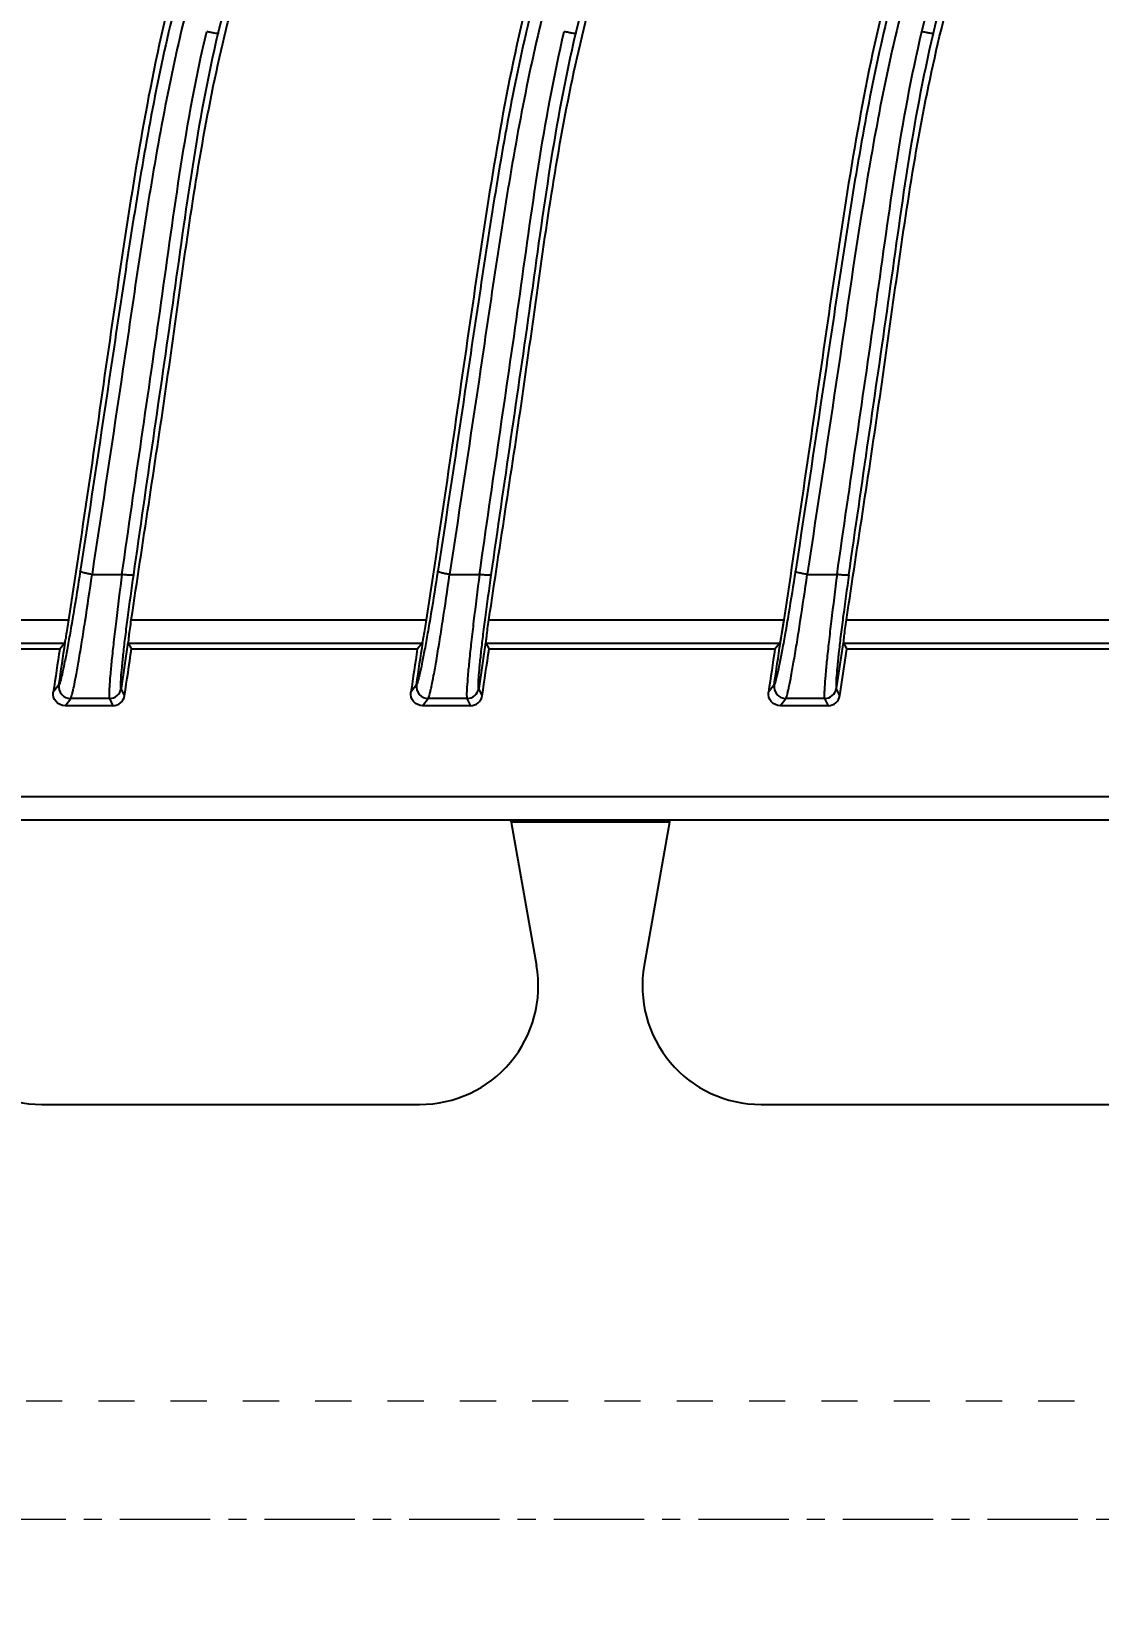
# Model space of a CAD drawing. Header units: millimetres. Extents: x -946 to 3963, y -10008 to 1396.
# Drawn here: x 1777.5 to 1822.5, y -3191.5 to -3124.8 of the extents above; entities that cross this region are included whole.
import ezdxf

# ---------------------------------------------------------------- set-up
doc = ezdxf.new("R2010")
doc.units = ezdxf.units.MM
doc.header["$LTSCALE"] = 16.335
doc.header["$PDMODE"] = 3
doc.header["$PDSIZE"] = 0.3125
doc.linetypes.add('CENTER', pattern=[0.6, 0.375, -0.075, 0.075, -0.075])
doc.linetypes.add('HIDDEN', pattern=[0.2, 0.1, -0.1])
doc.layers.get('0').update_dxf_attribs({"linetype": 'CONTINUOUS'})
doc.layers.get('Defpoints').update_dxf_attribs({"linetype": 'CONTINUOUS'})
doc.layers.add('cool', color=153, linetype='HIDDEN', lineweight=9)
doc.layers.add('DEFAULT_2', color=8, linetype='HIDDEN')
doc.layers.add('DIM', color=3, linetype='CONTINUOUS')
doc.styles.get("Standard").update_dxf_attribs({"font": 'txt', "width": 0.8})
doc.dimstyles.new('11', dxfattribs={"dimtxt": 10, "dimasz": 10, "dimexe": 0, "dimexo": 0, "dimgap": 0, "dimtad": 0, "dimzin": 0, "dimdsep": 46, "dimtxsty": 'Standard', "dimcen": 0, "dimclrd": 4, "dimclre": 4, "dimclrt": 6, "dimazin": 0, "dimtfac": 1, "dimtofl": 0, "dimtmove": 0, "dimatfit": 3, "dimfxl": 0, "dimtolj": 1, "dimtzin": 0, "dimarcsym": 0})

# ---------------------------------------------------------------- blocks, each defined once
blk = doc.blocks.new('02')
at = {"layer": 'cool', "ltscale": 0.932966}
blk.add_line((1262.524, -963.857), (1863.864, -963.857), dxfattribs=at)
at = {"layer": 'cool', "color": 1, "linetype": 'CENTER', "ltscale": 0.621977}
blk.add_line((1248.194, -968.857), (1878.194, -968.857), dxfattribs=at)
blk = doc.blocks.new('*D208')
at = {"layer": 'Defpoints', "color": 0}
for p in [(1773.182, -3072.537), (2033.36, -3187.537), (2099.573, -3187.537)]:
    blk.add_point(p, dxfattribs=at)
at = {"layer": 'DIM', "color": 4, "lineweight": -2}
blk.add_line((2033.36, -3187.537), (2099.573, -3187.537), dxfattribs=at)
at = {"layer": 'DIM', "color": 6, "insert": (2109.173, -3187.537), "char_height": 6, "attachment_point": 5}
blk.add_mtext('\\A1;115.00', dxfattribs=at)
blk = doc.blocks.new('*D209')
at = {"layer": 'Defpoints', "color": 0}
for p in [(1773.182, -3072.537), (2039.182, -3232.537), (2099.573, -3232.537)]:
    blk.add_point(p, dxfattribs=at)
at = {"layer": 'DIM', "color": 4, "lineweight": -2}
blk.add_line((2039.182, -3232.537), (2099.573, -3232.537), dxfattribs=at)
at = {"layer": 'DIM', "color": 6, "insert": (2109.573, -3232.537), "char_height": 6, "attachment_point": 5}
blk.add_mtext('\\A1;160.00', dxfattribs=at)
blk = doc.blocks.new('*D211')
at = {"layer": 'Defpoints', "color": 0}
for p in [(1773.182, -3072.537), (2028.182, -3229.891), (2028.182, -3271.376)]:
    blk.add_point(p, dxfattribs=at)
at = {"layer": 'DIM', "color": 4, "lineweight": -2}
blk.add_line((2028.182, -3229.891), (2028.182, -3271.376), dxfattribs=at)
at = {"layer": 'DIM', "color": 6, "insert": (2028.182, -3282.576), "char_height": 6, "attachment_point": 5, "rotation": 90}
blk.add_mtext('\\A1;255.00', dxfattribs=at)

msp = doc.modelspace()

# ---------------------------------------------------------------- linework, layer by layer
at = {"color": 7, "linetype": 'Continuous'}
for p, q in [((1780.093, -3147.682), (1781.353, -3147.682)), ((1795.168, -3147.682), (1796.428, -3147.682)), ((1810.243, -3147.682), (1811.503, -3147.682)), ((1766.674, -3149.594), (1779.107, -3149.594)), ((1781.749, -3149.594), (1794.182, -3149.594)), ((1796.824, -3149.594), (1809.257, -3149.594)), ((1809.114, -3150.548), (1809.251, -3149.632)), ((1811.899, -3149.594), (1824.332, -3149.594)), ((1778.923, -3150.598), (1766.559, -3150.598)), ((1778.964, -3150.548), (1778.73, -3150.832)), ((1781.607, -3150.547), (1781.32, -3152.485)), ((1781.607, -3150.547), (1781.757, -3150.832)), ((1793.998, -3150.598), (1781.634, -3150.598)), ((1794.039, -3150.548), (1793.805, -3150.832)), ((1796.682, -3150.547), (1796.395, -3152.485)), ((1796.682, -3150.547), (1796.832, -3150.832)), ((1809.073, -3150.598), (1796.709, -3150.598)), ((1809.073, -3150.598), (1808.88, -3150.832)), ((1811.757, -3150.547), (1811.47, -3152.485)), ((1811.757, -3150.547), (1811.907, -3150.832)), ((1824.148, -3150.598), (1811.784, -3150.598)), ((1778.73, -3150.832), (1766.682, -3150.832)), ((1793.805, -3150.832), (1781.757, -3150.832)), ((1808.88, -3150.832), (1796.832, -3150.832)), ((1811.616, -3152.79), (1811.907, -3150.832)), ((1823.955, -3150.832), (1811.907, -3150.832)), ((1778.697, -3152.338), (1778.46, -3152.643)), ((1781.466, -3152.79), (1781.32, -3152.485)), ((1793.772, -3152.338), (1793.535, -3152.643)), ((1796.541, -3152.79), (1796.395, -3152.485)), ((1808.847, -3152.338), (1808.61, -3152.643)), ((1811.616, -3152.79), (1811.47, -3152.485)), ((1778.956, -3153.219), (1779.193, -3152.914)), ((1780.97, -3153.219), (1778.956, -3153.219)), ((1780.824, -3152.914), (1779.193, -3152.914)), ((1780.824, -3152.914), (1780.97, -3153.219)), ((1794.031, -3153.219), (1794.268, -3152.914)), ((1796.045, -3153.219), (1794.031, -3153.219)), ((1795.899, -3152.914), (1794.268, -3152.914)), ((1795.899, -3152.914), (1796.045, -3153.219)), ((1809.106, -3153.219), (1809.343, -3152.914)), ((1811.12, -3153.219), (1809.106, -3153.219)), ((1810.974, -3152.914), (1809.343, -3152.914)), ((1810.974, -3152.914), (1811.12, -3153.219)), ((1742.833, -3157.043), (1919.713, -3157.043)), ((1919.688, -3158.047), (1742.858, -3158.047)), ((1804.437, -3158.134), (1797.765, -3158.134)), ((1797.765, -3158.134), (1798.829, -3164.171)), ((1804.437, -3158.134), (1803.372, -3164.171)), ((1777.977, -3170.039), (1793.905, -3170.039)), ((1808.296, -3170.039), (1824.365, -3170.039))]:
    msp.add_line(p, q, dxfattribs=at)
for centre, radius, start, end in [((1779.195, -3152.41), 0.503, 171.88432, 269.86133), ((1780.822, -3152.409), 0.503, 270.07026, 351.4021), ((1794.27, -3152.41), 0.503, 171.88432, 269.86133), ((1795.897, -3152.409), 0.503, 270.07026, 351.4021), ((1809.345, -3152.41), 0.503, 171.88436, 269.86134), ((1810.973, -3152.411), 0.503, 270.07859, 351.40932), ((1780.97, -3152.717), 0.502, 269.9939, 351.60618), ((1796.045, -3152.717), 0.502, 269.9939, 351.60618), ((1811.12, -3152.717), 0.502, 269.99967, 351.61211), ((1777.977, -3165.039), 5, 170, 270), ((1793.905, -3165.039), 5, 270, 10), ((1808.296, -3165.039), 5, 170, 270)]:
    msp.add_arc(centre, radius, start, end, dxfattribs=at)
for centre, major_axis, ratio, start_param, end_param in [((3425.961, -3396.615), (1649.642, 229.679), 0.999338, 2.854956, 2.856055), ((-3430.274, -2375.055), (-4145.301, 3254.93), 0.999193, -2.623723, -2.623347), ((3441.036, -3396.615), (1649.642, 229.679), 0.999338, 2.854956, 2.856055), ((-3415.199, -2375.055), (-4145.301, 3254.93), 0.999193, -2.623723, -2.623347), ((3456.111, -3396.615), (1649.642, 229.679), 0.999338, 2.854956, 2.856055)]:
    msp.add_ellipse(centre, major_axis=major_axis, ratio=ratio, start_param=start_param, end_param=end_param, dxfattribs=at)
for points, knots in [([(1784.838, -3057.537), (1784.838, -3061.508), (1784.603, -3067.468), (1783.821, -3075.373), (1783.133, -3080.291), (1782.473, -3084.207), (1781.924, -3087.135), (1781.307, -3090.05), (1780.621, -3092.949), (1780.005, -3095.354), (1779.521, -3097.28), (1779.154, -3098.724), (1778.752, -3100.159), (1778.128, -3102.045), (1777.156, -3104.336), (1775.708, -3106.944), (1773.637, -3110.331), (1771.678, -3113.796), (1770.117, -3117.452), (1768.826, -3121.211), (1767.624, -3126.037), (1766.624, -3131.911), (1765.76, -3137.805), (1764.917, -3143.703), (1764.325, -3147.63), (1764.032, -3149.594)], [0, 0, 0, 0, 0.124973, 0.187471, 0.24997, 0.28122, 0.312471, 0.343723, 0.374972, 0.40622, 0.421852, 0.437485, 0.453109, 0.468735, 0.500006, 0.531254, 0.562515, 0.625002, 0.656254, 0.687514, 0.750001, 0.812499, 0.874999, 0.9375, 1, 1, 1, 1]), ([(1799.913, -3057.537), (1799.913, -3061.508), (1799.678, -3067.468), (1798.896, -3075.373), (1798.208, -3080.291), (1797.548, -3084.207), (1796.999, -3087.135), (1796.382, -3090.05), (1795.696, -3092.949), (1795.08, -3095.354), (1794.596, -3097.28), (1794.229, -3098.724), (1793.827, -3100.159), (1793.203, -3102.045), (1792.231, -3104.336), (1790.783, -3106.944), (1788.712, -3110.331), (1786.753, -3113.796), (1785.192, -3117.452), (1783.901, -3121.211), (1782.699, -3126.037), (1781.699, -3131.911), (1780.835, -3137.805), (1779.992, -3143.703), (1779.4, -3147.63), (1779.107, -3149.594)], [0, 0, 0, 0, 0.124973, 0.187471, 0.24997, 0.28122, 0.312471, 0.343723, 0.374972, 0.40622, 0.421852, 0.437485, 0.453109, 0.468735, 0.500006, 0.531254, 0.562515, 0.625002, 0.656254, 0.687514, 0.750001, 0.812499, 0.874999, 0.9375, 1, 1, 1, 1]), ([(1814.988, -3057.537), (1814.988, -3061.508), (1814.753, -3067.468), (1813.971, -3075.373), (1813.283, -3080.291), (1812.623, -3084.207), (1812.074, -3087.135), (1811.457, -3090.05), (1810.771, -3092.949), (1810.155, -3095.354), (1809.671, -3097.28), (1809.304, -3098.724), (1808.902, -3100.159), (1808.278, -3102.045), (1807.306, -3104.336), (1805.858, -3106.944), (1803.787, -3110.331), (1801.828, -3113.796), (1800.267, -3117.452), (1798.976, -3121.211), (1797.774, -3126.037), (1796.774, -3131.911), (1795.91, -3137.805), (1795.067, -3143.703), (1794.475, -3147.63), (1794.182, -3149.594)], [0, 0, 0, 0, 0.124973, 0.187471, 0.24997, 0.28122, 0.312471, 0.343723, 0.374972, 0.40622, 0.421852, 0.437485, 0.453109, 0.468735, 0.500006, 0.531254, 0.562515, 0.625002, 0.656254, 0.687514, 0.750001, 0.812499, 0.874999, 0.9375, 1, 1, 1, 1]), ([(1830.063, -3057.537), (1830.063, -3061.508), (1829.828, -3067.468), (1829.046, -3075.373), (1828.358, -3080.291), (1827.698, -3084.207), (1827.149, -3087.135), (1826.532, -3090.05), (1825.846, -3092.949), (1825.23, -3095.354), (1824.746, -3097.28), (1824.379, -3098.724), (1823.977, -3100.159), (1823.353, -3102.045), (1822.381, -3104.336), (1820.933, -3106.944), (1818.862, -3110.331), (1816.903, -3113.796), (1815.342, -3117.452), (1814.051, -3121.211), (1812.849, -3126.037), (1811.849, -3131.911), (1810.985, -3137.805), (1810.142, -3143.703), (1809.55, -3147.63), (1809.257, -3149.594)], [0, 0, 0, 0, 0.124973, 0.187471, 0.24997, 0.28122, 0.312471, 0.343723, 0.374972, 0.40622, 0.421852, 0.437485, 0.453109, 0.468735, 0.500006, 0.531254, 0.562515, 0.625002, 0.656254, 0.687514, 0.750001, 0.812499, 0.874999, 0.9375, 1, 1, 1, 1]), ([(1815.077, -3124.782), (1815.632, -3122.45), (1816.678, -3118.984), (1818.587, -3114.54), (1820.363, -3111.319), (1821.99, -3108.701), (1823.232, -3106.567), (1824.086, -3104.939), (1824.81, -3103.262), (1825.586, -3100.965), (1826.049, -3099.208), (1826.365, -3098.038)], [0, 0, 0, 0, 0.246555, 0.370802, 0.496885, 0.62433, 0.687816, 0.750789, 0.813221, 0.875433, 1, 1, 1, 1]), ([(1781.749, -3149.594), (1781.99, -3147.971), (1782.483, -3144.726), (1783.219, -3139.857), (1783.887, -3134.979), (1784.839, -3128.486), (1786.249, -3122.04), (1788.648, -3115.912), (1790.177, -3112.995), (1791.016, -3111.584)], [0, 0, 0, 0, 0.124971, 0.249941, 0.374913, 0.499883, 0.749829, 0.874927, 1, 1, 1, 1]), ([(1785.415, -3124.851), (1785.971, -3122.517), (1787.02, -3119.052), (1788.94, -3114.611), (1790.124, -3112.481), (1790.748, -3111.425)], [0, 0, 0, 0, 0.496471, 0.746181, 1, 1, 1, 1]), ([(1796.824, -3149.594), (1797.065, -3147.971), (1797.558, -3144.726), (1798.294, -3139.857), (1798.962, -3134.979), (1799.914, -3128.486), (1801.324, -3122.04), (1803.723, -3115.912), (1805.252, -3112.995), (1806.091, -3111.584)], [0, 0, 0, 0, 0.124971, 0.249941, 0.374913, 0.499883, 0.749829, 0.874927, 1, 1, 1, 1]), ([(1800.49, -3124.851), (1801.046, -3122.517), (1802.095, -3119.052), (1804.015, -3114.611), (1805.199, -3112.481), (1805.823, -3111.425)], [0, 0, 0, 0, 0.496471, 0.746181, 1, 1, 1, 1]), ([(1811.899, -3149.594), (1812.14, -3147.971), (1812.633, -3144.726), (1813.368, -3139.858), (1814.036, -3134.979), (1814.991, -3128.487), (1816.399, -3122.04), (1818.798, -3115.912), (1820.327, -3112.996), (1821.166, -3111.584)], [0, 0, 0, 0, 0.12497, 0.249939, 0.374908, 0.499877, 0.749826, 0.874926, 1, 1, 1, 1]), ([(1815.565, -3124.851), (1816.121, -3122.517), (1817.17, -3119.052), (1819.09, -3114.611), (1820.274, -3112.481), (1820.898, -3111.425)], [0, 0, 0, 0, 0.49647, 0.746181, 1, 1, 1, 1]), ([(1787.43, -3113.32), (1786.053, -3115.941), (1784.458, -3120.126), (1783.041, -3125.863), (1782.228, -3130.202), (1781.548, -3134.545), (1780.686, -3140.326), (1780.041, -3144.658), (1779.596, -3147.542)], [0, 0, 0, 0, 0.251921, 0.377726, 0.502732, 0.627362, 0.751741, 1, 1, 1, 1]), ([(1802.505, -3113.32), (1801.128, -3115.941), (1799.533, -3120.126), (1798.116, -3125.863), (1797.303, -3130.202), (1796.623, -3134.545), (1795.761, -3140.326), (1795.116, -3144.658), (1794.671, -3147.542)], [0, 0, 0, 0, 0.251921, 0.377726, 0.502732, 0.627362, 0.751741, 1, 1, 1, 1]), ([(1787.892, -3113.603), (1786.518, -3116.191), (1784.406, -3121.711), (1782.648, -3130.329), (1781.416, -3139.016), (1780.527, -3144.794), (1780.093, -3147.682)], [0, 0, 0, 0, 0.250364, 0.500562, 0.750468, 1, 1, 1, 1]), ([(1802.967, -3113.603), (1801.593, -3116.191), (1799.481, -3121.711), (1797.723, -3130.329), (1796.491, -3139.016), (1795.602, -3144.794), (1795.168, -3147.682)], [0, 0, 0, 0, 0.250364, 0.500562, 0.750468, 1, 1, 1, 1]), ([(1817.554, -3113.37), (1816.183, -3115.988), (1814.595, -3120.167), (1813.184, -3125.894), (1812.374, -3130.227), (1811.695, -3134.564), (1810.835, -3140.336), (1810.19, -3144.662), (1809.746, -3147.542)], [0, 0, 0, 0, 0.251832, 0.377627, 0.50266, 0.627309, 0.751704, 1, 1, 1, 1]), ([(1818.016, -3113.652), (1817.331, -3114.947), (1816.116, -3117.621), (1814.259, -3123.181), (1812.793, -3130.359), (1811.565, -3139.03), (1810.676, -3144.798), (1810.243, -3147.682)], [0, 0, 0, 0, 0.125341, 0.250611, 0.500729, 0.75055, 1, 1, 1, 1]), ([(1781.353, -3147.682), (1781.627, -3145.769), (1782.18, -3141.943), (1783.023, -3136.203), (1783.799, -3130.461), (1784.481, -3126.655), (1784.927, -3124.782)], [0, 0, 0, 0, 0.250024, 0.500302, 0.750758, 1, 1, 1, 1]), ([(1781.849, -3147.69), (1782.124, -3145.779), (1782.677, -3141.956), (1783.519, -3136.223), (1784.294, -3130.499), (1784.972, -3126.711), (1785.415, -3124.851)], [0, 0, 0, 0, 0.250489, 0.501295, 0.751825, 1, 1, 1, 1]), ([(1785.415, -3124.851), (1785.412, -3124.855), (1785.395, -3124.857), (1785.346, -3124.859), (1785.243, -3124.846), (1785.097, -3124.82), (1784.985, -3124.796), (1784.927, -3124.782)], [0, 0, 0, 0, 0.02951, 0.091041, 0.310739, 0.639065, 1, 1, 1, 1]), ([(1796.428, -3147.682), (1796.702, -3145.769), (1797.255, -3141.943), (1798.098, -3136.203), (1798.874, -3130.461), (1799.556, -3126.655), (1800.002, -3124.782)], [0, 0, 0, 0, 0.250024, 0.500302, 0.750758, 1, 1, 1, 1]), ([(1796.924, -3147.69), (1797.199, -3145.779), (1797.752, -3141.956), (1798.594, -3136.223), (1799.369, -3130.499), (1800.047, -3126.711), (1800.49, -3124.851)], [0, 0, 0, 0, 0.250489, 0.501295, 0.751825, 1, 1, 1, 1]), ([(1800.49, -3124.851), (1800.487, -3124.855), (1800.47, -3124.857), (1800.421, -3124.859), (1800.318, -3124.846), (1800.172, -3124.82), (1800.06, -3124.796), (1800.002, -3124.782)], [0, 0, 0, 0, 0.02951, 0.091041, 0.310739, 0.639065, 1, 1, 1, 1]), ([(1811.503, -3147.682), (1811.777, -3145.769), (1812.33, -3141.943), (1813.173, -3136.203), (1813.949, -3130.461), (1814.631, -3126.655), (1815.077, -3124.782)], [0, 0, 0, 0, 0.250024, 0.500302, 0.750758, 1, 1, 1, 1]), ([(1811.999, -3147.69), (1812.274, -3145.779), (1812.827, -3141.956), (1813.669, -3136.223), (1814.444, -3130.499), (1815.122, -3126.711), (1815.565, -3124.851)], [0, 0, 0, 0, 0.250489, 0.501295, 0.751825, 1, 1, 1, 1]), ([(1815.565, -3124.851), (1815.562, -3124.855), (1815.545, -3124.857), (1815.496, -3124.859), (1815.393, -3124.846), (1815.247, -3124.82), (1815.135, -3124.796), (1815.077, -3124.782)], [0, 0, 0, 0, 0.02951, 0.091041, 0.310739, 0.639065, 1, 1, 1, 1]), ([(1779.596, -3147.542), (1779.503, -3148.144), (1779.364, -3149.015), (1779.174, -3150.12), (1779.048, -3150.82), (1778.935, -3151.401), (1778.843, -3151.85), (1778.765, -3152.144), (1778.726, -3152.296), (1778.697, -3152.338)], [0, 0, 0, 0, 0.374381, 0.54161, 0.688726, 0.811394, 0.905798, 0.968982, 1, 1, 1, 1]), ([(1779.193, -3152.914), (1779.205, -3152.898), (1779.223, -3152.847), (1779.252, -3152.75), (1779.287, -3152.608), (1779.347, -3152.337), (1779.431, -3151.898), (1779.544, -3151.262), (1779.671, -3150.497), (1779.86, -3149.289), (1780, -3148.339), (1780.093, -3147.682)], [0, 0, 0, 0, 0.010913, 0.030167, 0.057638, 0.093108, 0.187055, 0.310003, 0.457813, 0.624943, 1, 1, 1, 1]), ([(1780.093, -3147.682), (1780.031, -3147.672), (1779.914, -3147.651), (1779.762, -3147.617), (1779.658, -3147.584), (1779.611, -3147.56), (1779.597, -3147.547), (1779.596, -3147.542)], [0, 0, 0, 0, 0.355667, 0.682096, 0.903263, 0.966961, 1, 1, 1, 1]), ([(1781.353, -3147.682), (1781.266, -3148.338), (1781.146, -3149.288), (1781.006, -3150.497), (1780.924, -3151.263), (1780.863, -3151.899), (1780.828, -3152.338), (1780.814, -3152.609), (1780.809, -3152.75), (1780.813, -3152.846), (1780.817, -3152.898), (1780.824, -3152.914)], [0, 0, 0, 0, 0.377437, 0.545452, 0.693739, 0.816497, 0.909666, 0.944566, 0.97137, 0.989876, 1, 1, 1, 1]), ([(1781.32, -3152.485), (1781.314, -3152.468), (1781.309, -3152.42), (1781.305, -3152.273), (1781.322, -3151.992), (1781.36, -3151.546), (1781.421, -3150.964), (1781.504, -3150.263), (1781.644, -3149.158), (1781.764, -3148.29), (1781.85, -3147.69)], [0, 0, 0, 0, 0.010918, 0.029706, 0.091664, 0.18536, 0.307904, 0.455417, 0.62344, 1, 1, 1, 1]), ([(1781.85, -3147.69), (1781.843, -3147.704), (1781.778, -3147.71), (1781.681, -3147.715), (1781.524, -3147.703), (1781.412, -3147.69), (1781.353, -3147.682)], [0, 0, 0, 0, 0.091045, 0.315017, 0.643554, 1, 1, 1, 1]), ([(1794.671, -3147.542), (1794.578, -3148.144), (1794.439, -3149.015), (1794.249, -3150.12), (1794.123, -3150.82), (1794.01, -3151.401), (1793.918, -3151.85), (1793.84, -3152.144), (1793.801, -3152.296), (1793.772, -3152.338)], [0, 0, 0, 0, 0.374381, 0.54161, 0.688726, 0.811394, 0.905798, 0.968982, 1, 1, 1, 1]), ([(1794.268, -3152.914), (1794.28, -3152.898), (1794.298, -3152.847), (1794.327, -3152.75), (1794.362, -3152.608), (1794.422, -3152.337), (1794.506, -3151.898), (1794.619, -3151.262), (1794.746, -3150.497), (1794.935, -3149.289), (1795.075, -3148.339), (1795.168, -3147.682)], [0, 0, 0, 0, 0.010913, 0.030167, 0.057638, 0.093108, 0.187055, 0.310003, 0.457813, 0.624943, 1, 1, 1, 1]), ([(1795.168, -3147.682), (1795.106, -3147.672), (1794.989, -3147.651), (1794.837, -3147.617), (1794.733, -3147.584), (1794.686, -3147.56), (1794.672, -3147.547), (1794.671, -3147.542)], [0, 0, 0, 0, 0.355667, 0.682096, 0.903263, 0.966961, 1, 1, 1, 1]), ([(1796.428, -3147.682), (1796.341, -3148.338), (1796.221, -3149.288), (1796.081, -3150.497), (1795.999, -3151.263), (1795.938, -3151.899), (1795.903, -3152.338), (1795.889, -3152.609), (1795.884, -3152.75), (1795.888, -3152.846), (1795.892, -3152.898), (1795.899, -3152.914)], [0, 0, 0, 0, 0.377437, 0.545452, 0.693739, 0.816497, 0.909666, 0.944566, 0.97137, 0.989876, 1, 1, 1, 1]), ([(1796.395, -3152.485), (1796.389, -3152.468), (1796.384, -3152.42), (1796.38, -3152.273), (1796.397, -3151.992), (1796.435, -3151.546), (1796.496, -3150.964), (1796.579, -3150.263), (1796.719, -3149.158), (1796.839, -3148.29), (1796.925, -3147.69)], [0, 0, 0, 0, 0.010918, 0.029706, 0.091664, 0.18536, 0.307904, 0.455417, 0.62344, 1, 1, 1, 1]), ([(1796.925, -3147.69), (1796.918, -3147.704), (1796.853, -3147.71), (1796.756, -3147.715), (1796.599, -3147.703), (1796.487, -3147.69), (1796.428, -3147.682)], [0, 0, 0, 0, 0.091045, 0.315017, 0.643554, 1, 1, 1, 1]), ([(1809.746, -3147.542), (1809.653, -3148.144), (1809.514, -3149.015), (1809.324, -3150.119), (1809.198, -3150.82), (1809.085, -3151.401), (1808.993, -3151.85), (1808.915, -3152.144), (1808.876, -3152.296), (1808.847, -3152.338)], [0, 0, 0, 0, 0.374373, 0.541598, 0.688713, 0.811381, 0.905785, 0.968975, 1, 1, 1, 1]), ([(1809.343, -3152.914), (1809.355, -3152.898), (1809.373, -3152.847), (1809.402, -3152.75), (1809.437, -3152.608), (1809.497, -3152.337), (1809.581, -3151.898), (1809.694, -3151.262), (1809.821, -3150.497), (1810.01, -3149.289), (1810.15, -3148.339), (1810.243, -3147.682)], [0, 0, 0, 0, 0.010913, 0.030167, 0.057638, 0.093108, 0.187055, 0.310003, 0.457813, 0.624943, 1, 1, 1, 1]), ([(1810.243, -3147.682), (1810.181, -3147.672), (1810.064, -3147.651), (1809.912, -3147.617), (1809.808, -3147.584), (1809.761, -3147.56), (1809.747, -3147.547), (1809.746, -3147.542)], [0, 0, 0, 0, 0.355658, 0.682104, 0.903273, 0.966963, 1, 1, 1, 1]), ([(1811.503, -3147.682), (1811.416, -3148.338), (1811.296, -3149.287), (1811.156, -3150.495), (1811.074, -3151.261), (1811.013, -3151.897), (1810.978, -3152.336), (1810.964, -3152.608), (1810.959, -3152.749), (1810.963, -3152.846), (1810.967, -3152.898), (1810.974, -3152.914)], [0, 0, 0, 0, 0.377227, 0.545181, 0.693409, 0.81619, 0.909458, 0.94442, 0.971282, 0.98984, 1, 1, 1, 1]), ([(1812, -3147.69), (1811.913, -3148.291), (1811.793, -3149.162), (1811.653, -3150.269), (1811.57, -3150.97), (1811.51, -3151.552), (1811.475, -3151.955), (1811.46, -3152.204), (1811.456, -3152.334), (1811.459, -3152.423), (1811.464, -3152.471), (1811.47, -3152.486)], [0, 0, 0, 0, 0.37742, 0.545751, 0.693397, 0.815801, 0.90919, 0.944215, 0.971112, 0.989717, 1, 1, 1, 1]), ([(1812, -3147.69), (1811.993, -3147.704), (1811.928, -3147.71), (1811.831, -3147.715), (1811.674, -3147.703), (1811.562, -3147.69), (1811.503, -3147.682)], [0, 0, 0, 0, 0.091045, 0.315017, 0.643554, 1, 1, 1, 1]), ([(1779.107, -3149.594), (1779.088, -3149.718), (1779.052, -3149.948), (1779.006, -3150.22), (1778.972, -3150.4), (1778.953, -3150.496), (1778.936, -3150.557), (1778.929, -3150.59), (1778.923, -3150.598)], [0, 0, 0, 0, 0.367329, 0.684837, 0.809826, 0.906071, 0.970228, 1, 1, 1, 1]), ([(1781.634, -3150.598), (1781.629, -3150.589), (1781.633, -3150.557), (1781.634, -3150.495), (1781.644, -3150.4), (1781.663, -3150.219), (1781.698, -3149.947), (1781.731, -3149.717), (1781.749, -3149.594)], [0, 0, 0, 0, 0.028088, 0.090924, 0.186454, 0.311408, 0.630346, 1, 1, 1, 1]), ([(1794.182, -3149.594), (1794.163, -3149.718), (1794.127, -3149.948), (1794.081, -3150.22), (1794.047, -3150.4), (1794.028, -3150.496), (1794.011, -3150.557), (1794.004, -3150.59), (1793.998, -3150.598)], [0, 0, 0, 0, 0.367329, 0.684837, 0.809826, 0.906071, 0.970228, 1, 1, 1, 1]), ([(1796.709, -3150.598), (1796.704, -3150.589), (1796.708, -3150.557), (1796.709, -3150.495), (1796.719, -3150.4), (1796.738, -3150.219), (1796.773, -3149.947), (1796.806, -3149.717), (1796.824, -3149.594)], [0, 0, 0, 0, 0.028088, 0.090924, 0.186454, 0.311408, 0.630346, 1, 1, 1, 1]), ([(1809.257, -3149.594), (1809.239, -3149.718), (1809.202, -3149.948), (1809.156, -3150.22), (1809.122, -3150.4), (1809.103, -3150.496), (1809.086, -3150.557), (1809.079, -3150.59), (1809.073, -3150.598)], [0, 0, 0, 0, 0.367573, 0.685232, 0.810039, 0.90616, 0.970249, 1, 1, 1, 1]), ([(1811.784, -3150.598), (1811.779, -3150.589), (1811.783, -3150.557), (1811.784, -3150.495), (1811.794, -3150.4), (1811.813, -3150.219), (1811.848, -3149.947), (1811.881, -3149.717), (1811.899, -3149.594)], [0, 0, 0, 0, 0.028088, 0.090924, 0.186454, 0.311408, 0.630346, 1, 1, 1, 1]), ([(1778.956, -3153.219), (1778.817, -3153.219), (1778.524, -3153.089), (1778.44, -3152.78), (1778.46, -3152.643)], [0, 0, 0, 0, 0.499971, 1, 1, 1, 1]), ([(1794.031, -3153.219), (1793.892, -3153.219), (1793.599, -3153.089), (1793.515, -3152.78), (1793.535, -3152.643)], [0, 0, 0, 0, 0.499971, 1, 1, 1, 1]), ([(1809.106, -3153.219), (1808.967, -3153.219), (1808.674, -3153.089), (1808.59, -3152.78), (1808.61, -3152.643)], [0, 0, 0, 0, 0.499971, 1, 1, 1, 1])]:
    msp.add_open_spline(points, degree=3, knots=knots, dxfattribs=at)
for points in [[(1778.697, -3152.338), (1778.786, -3151.741), (1778.874, -3151.144), (1778.964, -3150.548)], [(1793.772, -3152.338), (1793.861, -3151.741), (1793.949, -3151.144), (1794.039, -3150.548)], [(1808.847, -3152.338), (1808.936, -3151.741), (1809.024, -3151.144), (1809.114, -3150.548)]]:
    msp.add_open_spline(points, degree=3, dxfattribs=at)
at = {"layer": 'DEFAULT_2', "color": 8, "linetype": 'HIDDEN'}
for p, q in [((1797.765, -3158.134), (1797.754, -3158.071)), ((1804.437, -3158.134), (1804.448, -3158.071))]:
    msp.add_line(p, q, dxfattribs=at)

# ---------------------------------------------------------------- block references
msp.add_blockref('02', (209.988, -2218.68))

# ---------------------------------------------------------------- dimensions: what is measured, and where the dimension line sits
at = {"layer": 'DIM'}
for feature_location, offset, dtype, picture, middle in [((2033.36, -3187.537), (66.213, 0), 0, '*D208', (2109.173, -3187.537)), ((2039.182, -3232.537), (60.391, 0), 0, '*D209', (2109.573, -3232.537)), ((2028.182, -3229.891), (0, -41.485), 1, '*D211', (2028.182, -3282.576))]:
    dim = msp.add_ordinate_dim(feature_location=feature_location, offset=offset, dtype=dtype, origin=(1773.182, -3072.537), dimstyle='11', override={"dimtxt": 6, "dimasz": 2}, dxfattribs=at)
    dim.commit()
    dim.dimension.update_dxf_attribs({"geometry": picture, "text_midpoint": middle})

doc.saveas('drawing.dxf')
